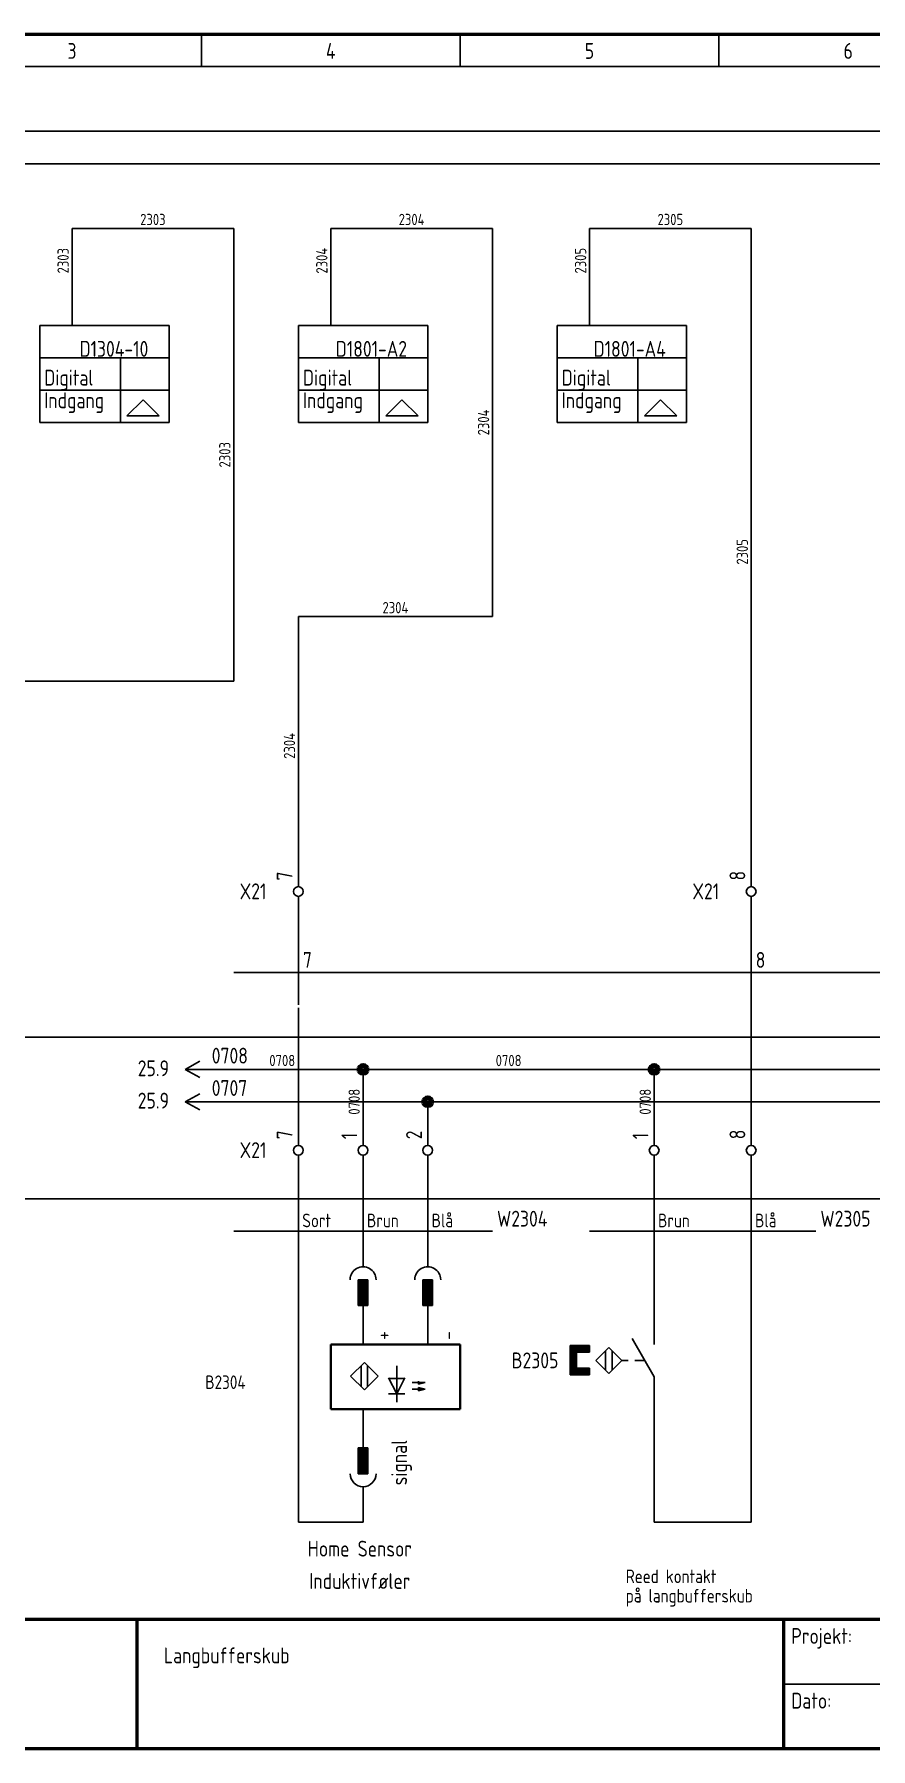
# Model space of a CAD drawing. Header units: millimetres. Extents: x 10 to 410, y 10 to 275.
# Drawn here: x 144.2 to 273.5, y 10 to 275 of the extents above; entities that cross this region are included whole.
import ezdxf
from ezdxf.enums import TextEntityAlignment as Align

# ---------------------------------------------------------------- set-up
doc = ezdxf.new("R2010")
doc.units = ezdxf.units.MM
doc.linetypes.add('Caddy_Solid', pattern=[0])
doc.layers.add('2', color=7, linetype='Continuous')
doc.styles.add('Caddy_Vectorfont1p', font='isocp___.ttf', dxfattribs={"width": 0.9})

# ---------------------------------------------------------------- blocks, each defined once
blk = doc.blocks.new('Blk1')
at = {"linetype": 'Caddy_Solid', "lineweight": 50}
for p, q in [((10, 275), (410, 275)), ((10, 30), (410, 30)), ((160, 30), (160, 10)), ((260, 30), (260, 10)), ((410, 10), (10, 10))]:
    blk.add_line(p, q, dxfattribs=at)
at = {"linetype": 'Caddy_Solid', "lineweight": 25}
for p, q in [((170, 270), (170, 275)), ((210, 270), (210, 275)), ((250, 270), (250, 275)), ((15, 270), (405, 270)), ((260, 20), (410, 20))]:
    blk.add_line(p, q, dxfattribs=at)
at = {"lineweight": 25, "style": 'Caddy_Vectorfont1p', "width": 0.9}
for s, p in [('3', (150, 271.2)), ('4', (190, 271.2)), ('5', (230, 271.2)), ('6', (270, 271.2))]:
    blk.add_text(s, height=2.45, dxfattribs=at).set_placement(p, align=Align.CENTER)
for s, p in [('Projekt:', (261.2, 26.2)), ('Langbufferskub', (164.2, 23.2)), ('Dato:', (261.2, 16.2))]:
    blk.add_text(s, height=2.45, dxfattribs=at).set_placement(p)
blk = doc.blocks.new('Blk37')
at = {"linetype": 'Caddy_Solid', "lineweight": 25}
for p, q in [((165, 230), (145, 230)), ((145, 230), (145, 215)), ((165, 215), (165, 230)), ((145, 215), (165, 215))]:
    blk.add_line(p, q, dxfattribs=at)
blk = doc.blocks.new('Blk38')
at = {"linetype": 'Caddy_Solid', "lineweight": 25}
blk.add_line((150, 235), (150, 230), dxfattribs=at)
blk = doc.blocks.new('Blk36')
at = {"linetype": 'Caddy_Solid', "lineweight": 25}
for p, q in [((145, 225), (165, 225)), ((157.5, 225), (157.5, 215)), ((145, 220), (165, 220)), ((161, 218.5), (158.5, 216)), ((163.5, 216), (161, 218.5)), ((158.5, 216), (163.5, 216))]:
    blk.add_line(p, q, dxfattribs=at)
for name in ['Blk38', 'Blk37']:
    blk.add_blockref(name, (0, 0, 1))
at = {"lineweight": 25, "style": 'Caddy_Vectorfont1p', "width": 0.9}
for s, p in [('Digital', (145.7, 220.7)), ('Indgang', (145.7, 217.2))]:
    blk.add_text(s, height=2.45, dxfattribs=at).set_placement(p)
blk.add_attdef('$TAG175000_00', (149.05, 233.4), '', height=2.45, rotation=90, dxfattribs=at)
for tag, p in [('$TAG160030', (146.8, 229.7)), ('$TAG160040', (146.8, 226.2)), ('$TAG175100', (161.8, 225.15)), ('$TAG175110', (144.3, 219.15)), ('$TAG175120', (144.3, 216.15)), ('$TAG160500', (144.3, 212.65))]:
    blk.add_attdef(tag, text='', height=2.45, dxfattribs=at).set_placement(p, align=Align.RIGHT)
at = {"lineweight": 25, "style": 'Caddy_Vectorfont1p', "width": 0.9, "flags": 1}
blk.add_attdef('$TAG160010', text='', height=2.45, dxfattribs=at).set_placement((140.96, 224.52), align=Align.RIGHT)
blk = doc.blocks.new('Blk40')
at = {"linetype": 'Caddy_Solid', "lineweight": 25}
for p, q in [((245, 230), (225, 230)), ((225, 230), (225, 215)), ((245, 215), (245, 230)), ((225, 215), (245, 215))]:
    blk.add_line(p, q, dxfattribs=at)
blk = doc.blocks.new('Blk41')
at = {"linetype": 'Caddy_Solid', "lineweight": 25}
blk.add_line((230, 235), (230, 230), dxfattribs=at)
blk = doc.blocks.new('Blk39')
at = {"linetype": 'Caddy_Solid', "lineweight": 25}
for p, q in [((225, 225), (245, 225)), ((237.5, 225), (237.5, 215)), ((225, 220), (245, 220)), ((241, 218.5), (238.5, 216)), ((243.5, 216), (241, 218.5)), ((238.5, 216), (243.5, 216))]:
    blk.add_line(p, q, dxfattribs=at)
for name in ['Blk41', 'Blk40']:
    blk.add_blockref(name, (0, 0, 1))
at = {"lineweight": 25, "style": 'Caddy_Vectorfont1p', "width": 0.9}
for s, p in [('Digital', (225.7, 220.7)), ('Indgang', (225.7, 217.2))]:
    blk.add_text(s, height=2.45, dxfattribs=at).set_placement(p)
blk.add_attdef('$TAG175000_00', (229.05, 233.4), '', height=2.45, rotation=90, dxfattribs=at)
for tag, p in [('$TAG160030', (226.8, 229.7)), ('$TAG160040', (226.8, 226.2)), ('$TAG175100', (241.8, 225.15)), ('$TAG175110', (224.3, 219.15)), ('$TAG175120', (224.3, 216.15)), ('$TAG160500', (224.3, 212.65))]:
    blk.add_attdef(tag, text='', height=2.45, dxfattribs=at).set_placement(p, align=Align.RIGHT)
at = {"lineweight": 25, "style": 'Caddy_Vectorfont1p', "width": 0.9, "flags": 1}
blk.add_attdef('$TAG160010', text='', height=2.45, dxfattribs=at).set_placement((220.96, 224.52), align=Align.RIGHT)
blk = doc.blocks.new('Blk42')
at = {"linetype": 'Caddy_Solid', "lineweight": 25}
for p, q in [((240, 103.25), (240, 105)), ((240, 100), (240, 101.75))]:
    blk.add_line(p, q, dxfattribs=at)
blk.add_circle((240, 102.5), 0.75, dxfattribs=at)
at = {"lineweight": 25, "style": 'Caddy_Vectorfont1p', "width": 0.9, "flags": 1}
blk.add_attdef('$TAG160410', (242.6, 104.2), '', height=2.45, rotation=90, dxfattribs=at)
at = {"layer": '2', "lineweight": 25, "style": 'Caddy_Vectorfont1p', "width": 0.9}
blk.add_attdef('$TAG160400', (239.1, 104.2), '', height=2.45, rotation=90, dxfattribs=at)
at = {"layer": '2', "lineweight": 25, "style": 'Caddy_Vectorfont1p', "width": 0.9, "flags": 1}
for tag, p in [('$TAG140020', (235.05, 108.3)), ('$TAG140050', (235.05, 104.8)), ('$TAG160010', (235.05, 101.3)), ('$TAG160030', (235.05, 97.8)), ('$TAG160040', (235.05, 92.8))]:
    blk.add_attdef(tag, text='', height=2.45, dxfattribs=at).set_placement(p, align=Align.RIGHT)
blk = doc.blocks.new('Blk43')
at = {"linetype": 'Caddy_Solid', "lineweight": 25}
for p, q in [((255, 103.25), (255, 105)), ((255, 100), (255, 101.75))]:
    blk.add_line(p, q, dxfattribs=at)
blk.add_circle((255, 102.5), 0.75, dxfattribs=at)
at = {"lineweight": 25, "style": 'Caddy_Vectorfont1p', "width": 0.9, "flags": 1}
blk.add_attdef('$TAG160410', (257.6, 104.2), '', height=2.45, rotation=90, dxfattribs=at)
at = {"layer": '2', "lineweight": 25, "style": 'Caddy_Vectorfont1p', "width": 0.9}
blk.add_attdef('$TAG160400', (254.1, 104.2), '', height=2.45, rotation=90, dxfattribs=at)
at = {"layer": '2', "lineweight": 25, "style": 'Caddy_Vectorfont1p', "width": 0.9, "flags": 1}
for tag, p in [('$TAG140020', (250.05, 108.3)), ('$TAG140050', (250.05, 104.8)), ('$TAG160010', (250.05, 101.3)), ('$TAG160030', (250.05, 97.8)), ('$TAG160040', (250.05, 92.8))]:
    blk.add_attdef(tag, text='', height=2.45, dxfattribs=at).set_placement(p, align=Align.RIGHT)
blk = doc.blocks.new('Blk44')
at = {"linetype": 'Caddy_Solid', "lineweight": 25}
for p, q in [((240, 72.5), (240, 75)), ((227, 72.3), (230, 72.3)), ((227, 67.8), (227, 72.3)), ((230, 72.25), (227, 72.25)), ((227, 72.1), (230, 72.1)), ((230, 71.95), (227, 71.95)), ((227, 71.8), (230, 71.8)), ((230, 71.65), (227, 71.65)), ((230, 72.3), (230, 71.3)), ((231, 70), (233, 72)), ((233, 72), (235, 70)), ((240, 67.5), (236.58, 73.42)), ((227, 71.5), (230, 71.5)), ((230, 71.35), (227, 71.35)), ((227, 71.2), (228, 71.2)), ((228, 71.05), (227, 71.05)), ((227, 70.9), (228, 70.9)), ((228, 70.75), (227, 70.75)), ((227, 70.6), (228, 70.6)), ((228, 70.45), (227, 70.45)), ((227, 70.3), (228, 70.3)), ((228, 70.15), (227, 70.15)), ((227, 70), (228, 70)), ((228, 69.85), (227, 69.85)), ((227, 69.7), (228, 69.7)), ((228, 69.55), (227, 69.55)), ((227, 69.4), (228, 69.4)), ((228, 69.25), (227, 69.25)), ((227, 69.1), (228, 69.1)), ((228, 68.95), (227, 68.95)), ((230, 71.3), (228, 71.3)), ((228, 71.3), (228, 68.8)), ((233, 68), (231, 70)), ((232.5, 68.5), (232.5, 71.5)), ((235, 70), (233, 68)), ((233.5, 68.5), (233.5, 71.5)), ((235, 70), (236, 70)), ((237, 70), (238.56, 70)), ((227, 68.8), (228, 68.8)), ((230, 68.65), (227, 68.65)), ((227, 68.5), (230, 68.5)), ((230, 68.35), (227, 68.35)), ((227, 68.2), (230, 68.2)), ((230, 68.05), (227, 68.05)), ((227, 67.9), (230, 67.9)), ((230, 67.8), (227, 67.8)), ((228, 68.8), (230, 68.8)), ((230, 68.8), (230, 67.8)), ((240, 67.5), (240, 65))]:
    blk.add_line(p, q, dxfattribs=at)
at = {"lineweight": 25, "style": 'Caddy_Vectorfont1p', "width": 0.9, "flags": 1}
blk.add_attdef('$TAG175000_00', (239.05, 74.3), '', height=2.45, rotation=90, dxfattribs=at)
at = {"lineweight": 25, "style": 'Caddy_Vectorfont1p', "width": 0.9}
blk.add_attdef('$TAG160010', text='', height=2.45, dxfattribs=at).set_placement((225.2, 68.8), align=Align.RIGHT)
at = {"lineweight": 25, "style": 'Caddy_Vectorfont1p', "width": 0.9, "flags": 1}
for tag, p in [('$TAG160030', (225.2, 65.3)), ('$TAG160040', (225.2, 61.8))]:
    blk.add_attdef(tag, text='', height=2.45, dxfattribs=at).set_placement(p, align=Align.RIGHT)
blk.add_attdef('$TAG175000_01', text='', height=2.45, rotation=90, dxfattribs=at).set_placement((239.05, 65.9), align=Align.RIGHT)
blk = doc.blocks.new('Blk45')
at = {"linetype": 'Caddy_Solid', "lineweight": 25}
for p, q in [((255, 143.25), (255, 145)), ((255, 140), (255, 141.75))]:
    blk.add_line(p, q, dxfattribs=at)
blk.add_circle((255, 142.5), 0.75, dxfattribs=at)
at = {"lineweight": 25, "style": 'Caddy_Vectorfont1p', "width": 0.9, "flags": 1}
blk.add_attdef('$TAG160410', (257.6, 144.2), '', height=2.45, rotation=90, dxfattribs=at)
at = {"layer": '2', "lineweight": 25, "style": 'Caddy_Vectorfont1p', "width": 0.9}
blk.add_attdef('$TAG160400', (254.1, 144.2), '', height=2.45, rotation=90, dxfattribs=at)
at = {"layer": '2', "lineweight": 25, "style": 'Caddy_Vectorfont1p', "width": 0.9, "flags": 1}
for tag, p in [('$TAG140020', (250.05, 148.3)), ('$TAG140050', (250.05, 144.8)), ('$TAG160030', (250.05, 137.8)), ('$TAG160040', (250.05, 132.8))]:
    blk.add_attdef(tag, text='', height=2.45, dxfattribs=at).set_placement(p, align=Align.RIGHT)
at = {"layer": '2', "lineweight": 25, "style": 'Caddy_Vectorfont1p', "width": 0.9}
blk.add_attdef('$TAG160010', text='', height=2.45, dxfattribs=at).set_placement((250.05, 141.3), align=Align.RIGHT)
blk = doc.blocks.new('Blk49')
at = {"linetype": 'Caddy_Solid', "lineweight": 25}
for p, q in [((195, 84.5), (195, 90)), ((194.25, 82.5), (195.75, 82.5)), ((194.25, 78.5), (194.25, 82.5)), ((194.5, 78.5), (194.5, 82.5)), ((194.75, 78.5), (194.75, 82.5)), ((195, 72.5), (195, 82.5)), ((195.25, 78.5), (195.25, 82.5)), ((195.5, 78.5), (195.5, 82.5)), ((195.75, 78.5), (195.75, 82.5)), ((194.25, 78.5), (195.75, 78.5))]:
    blk.add_line(p, q, dxfattribs=at)
blk.add_ellipse((195, 82.5), major_axis=(2, 0), ratio=1, start_param=0, end_param=3.141593, dxfattribs=at)
at = {"lineweight": 25, "style": 'Caddy_Vectorfont1p', "width": 0.9}
blk.add_attdef('$TAG175000_00', (194.05, 85.4), '', height=2.45, rotation=90, dxfattribs=at)
at = {"lineweight": 25, "style": 'Caddy_Vectorfont1p', "width": 0.9, "flags": 1}
for tag, p in [('$TAG160010', (190.5, 81.3)), ('$TAG160040', (190.1, 74.3))]:
    blk.add_attdef(tag, text='', height=2.45, dxfattribs=at).set_placement(p, align=Align.RIGHT)
at = {"lineweight": 25, "style": 'Caddy_Vectorfont1p', "width": 0.9}
blk.add_attdef('$TAG160030', text='', height=2.45, dxfattribs=at).set_placement((190.1, 77.8), align=Align.RIGHT)
blk.add_attdef('$TAG175000_01', text='', height=2.45, rotation=90, dxfattribs=at).set_placement((194.05, 76.9), align=Align.RIGHT)
blk = doc.blocks.new('Blk50')
at = {"linetype": 'Caddy_Solid', "lineweight": 25}
for p, q in [((205, 84.5), (205, 90)), ((204.25, 82.5), (205.75, 82.5)), ((204.25, 78.5), (204.25, 82.5)), ((204.5, 78.5), (204.5, 82.5)), ((204.75, 78.5), (204.75, 82.5)), ((205, 72.5), (205, 82.5)), ((205.25, 78.5), (205.25, 82.5)), ((205.5, 78.5), (205.5, 82.5)), ((205.75, 78.5), (205.75, 82.5)), ((204.25, 78.5), (205.75, 78.5))]:
    blk.add_line(p, q, dxfattribs=at)
blk.add_ellipse((205, 82.5), major_axis=(2, 0), ratio=1, start_param=0, end_param=3.141593, dxfattribs=at)
at = {"lineweight": 25, "style": 'Caddy_Vectorfont1p', "width": 0.9}
blk.add_attdef('$TAG175000_00', (204.05, 85.4), '', height=2.45, rotation=90, dxfattribs=at)
at = {"lineweight": 25, "style": 'Caddy_Vectorfont1p', "width": 0.9, "flags": 1}
for tag, p in [('$TAG160010', (200.5, 81.3)), ('$TAG160040', (200.1, 74.3))]:
    blk.add_attdef(tag, text='', height=2.45, dxfattribs=at).set_placement(p, align=Align.RIGHT)
at = {"lineweight": 25, "style": 'Caddy_Vectorfont1p', "width": 0.9}
blk.add_attdef('$TAG160030', text='', height=2.45, dxfattribs=at).set_placement((200.1, 77.8), align=Align.RIGHT)
blk.add_attdef('$TAG175000_01', text='', height=2.45, rotation=90, dxfattribs=at).set_placement((204.05, 76.9), align=Align.RIGHT)
blk = doc.blocks.new('Blk51')
at = {"linetype": 'Caddy_Solid', "lineweight": 25}
for p, q in [((195, 62.5), (195, 52.5)), ((194.25, 56.5), (194.25, 52.5)), ((195.75, 56.5), (194.25, 56.5)), ((194.5, 56.5), (194.5, 52.5)), ((194.75, 56.5), (194.75, 52.5)), ((195.25, 56.5), (195.25, 52.5)), ((195.5, 56.5), (195.5, 52.5)), ((195.75, 56.5), (195.75, 52.5)), ((195.75, 52.5), (194.25, 52.5)), ((195, 50.5), (195, 45))]:
    blk.add_line(p, q, dxfattribs=at)
blk.add_ellipse((195, 52.5), major_axis=(2, 0), ratio=1, start_param=3.141593, end_param=6.283185, dxfattribs=at)
at = {"lineweight": 25, "style": 'Caddy_Vectorfont1p', "width": 0.9}
blk.add_attdef('$TAG175000_00', (194.05, 57.4), '', height=2.45, rotation=90, dxfattribs=at)
at = {"lineweight": 25, "style": 'Caddy_Vectorfont1p', "width": 0.9, "flags": 1}
for tag, p in [('$TAG160010', (190.5, 51.3)), ('$TAG160040', (190.1, 44.3))]:
    blk.add_attdef(tag, text='', height=2.45, dxfattribs=at).set_placement(p, align=Align.RIGHT)
at = {"lineweight": 25, "style": 'Caddy_Vectorfont1p', "width": 0.9}
blk.add_attdef('$TAG160030', text='', height=2.45, dxfattribs=at).set_placement((190.1, 47.8), align=Align.RIGHT)
blk.add_attdef('$TAG175000_01', text='', height=2.45, rotation=90, dxfattribs=at).set_placement((194.05, 48.9), align=Align.RIGHT)
blk = doc.blocks.new('Blk48')
at = {"linetype": 'Caddy_Solid', "lineweight": 35}
for p, q in [((190, 72.5), (190, 62.5)), ((210, 72.5), (190, 72.5)), ((210, 62.5), (210, 72.5)), ((190, 62.5), (210, 62.5))]:
    blk.add_line(p, q, dxfattribs=at)
at = {"linetype": 'Caddy_Solid', "lineweight": 25}
for p, q in [((195.2, 69.7), (193.08, 67.58)), ((194.7, 65.96), (194.7, 69.2)), ((195.2, 69.7), (197.32, 67.58)), ((195.7, 65.96), (195.7, 69.2)), ((200.2, 67.33), (200.2, 69.2)), ((193.08, 67.58), (195.2, 65.46)), ((195.2, 65.46), (197.32, 67.58)), ((198.95, 67.33), (200.2, 64.83)), ((199, 67.2), (201.4, 67.2)), ((201.45, 67.33), (200.2, 64.83)), ((200.2, 67.33), (200.2, 64.83)), ((202.58, 66.58), (204.58, 66.58)), ((203.58, 66.83), (203.58, 66.33)), ((203.58, 66.33), (204.58, 66.58)), ((198.95, 64.83), (201.45, 64.83)), ((200.2, 64.83), (200.2, 63.58)), ((202.58, 65.58), (204.58, 65.58)), ((204.58, 65.58), (203.58, 65.83)), ((203.58, 65.33), (203.58, 65.83)), ((203.58, 65.33), (204.58, 65.58))]:
    blk.add_line(p, q, dxfattribs=at)
for name in ['Blk49', 'Blk50', 'Blk51']:
    blk.add_blockref(name, (0, 0, 1))
at = {"lineweight": 35, "style": 'Caddy_Vectorfont1p', "width": 0.9}
for s, p in [('+', (199.3, 73.2)), ('-', (209.3, 73.2)), ('signal', (201.8, 50.7))]:
    blk.add_text(s, height=2.45, rotation=90, dxfattribs=at).set_placement(p)
blk = doc.blocks.new('Blk52')
at = {"linetype": 'Caddy_Solid', "lineweight": 25}
for p, q in [((195, 103.25), (195, 105)), ((195, 100), (195, 101.75))]:
    blk.add_line(p, q, dxfattribs=at)
blk.add_circle((195, 102.5), 0.75, dxfattribs=at)
at = {"lineweight": 25, "style": 'Caddy_Vectorfont1p', "width": 0.9, "flags": 1}
blk.add_attdef('$TAG160410', (197.6, 104.2), '', height=2.45, rotation=90, dxfattribs=at)
at = {"layer": '2', "lineweight": 25, "style": 'Caddy_Vectorfont1p', "width": 0.9}
blk.add_attdef('$TAG160400', (194.1, 104.2), '', height=2.45, rotation=90, dxfattribs=at)
at = {"layer": '2', "lineweight": 25, "style": 'Caddy_Vectorfont1p', "width": 0.9, "flags": 1}
for tag, p in [('$TAG140020', (190.05, 108.3)), ('$TAG140050', (190.05, 104.8)), ('$TAG160010', (190.05, 101.3)), ('$TAG160030', (190.05, 97.8)), ('$TAG160040', (190.05, 92.8))]:
    blk.add_attdef(tag, text='', height=2.45, dxfattribs=at).set_placement(p, align=Align.RIGHT)
blk = doc.blocks.new('Blk53')
at = {"linetype": 'Caddy_Solid', "lineweight": 25}
for p, q in [((205, 103.25), (205, 105)), ((205, 100), (205, 101.75))]:
    blk.add_line(p, q, dxfattribs=at)
blk.add_circle((205, 102.5), 0.75, dxfattribs=at)
at = {"lineweight": 25, "style": 'Caddy_Vectorfont1p', "width": 0.9, "flags": 1}
blk.add_attdef('$TAG160410', (207.6, 104.2), '', height=2.45, rotation=90, dxfattribs=at)
at = {"layer": '2', "lineweight": 25, "style": 'Caddy_Vectorfont1p', "width": 0.9}
blk.add_attdef('$TAG160400', (204.1, 104.2), '', height=2.45, rotation=90, dxfattribs=at)
at = {"layer": '2', "lineweight": 25, "style": 'Caddy_Vectorfont1p', "width": 0.9, "flags": 1}
for tag, p in [('$TAG140020', (200.05, 108.3)), ('$TAG140050', (200.05, 104.8)), ('$TAG160010', (200.05, 101.3)), ('$TAG160030', (200.05, 97.8)), ('$TAG160040', (200.05, 92.8))]:
    blk.add_attdef(tag, text='', height=2.45, dxfattribs=at).set_placement(p, align=Align.RIGHT)
blk = doc.blocks.new('Blk55')
at = {"linetype": 'Caddy_Solid', "lineweight": 25}
for p, q in [((205, 230), (185, 230)), ((185, 230), (185, 215)), ((205, 215), (205, 230)), ((185, 215), (205, 215))]:
    blk.add_line(p, q, dxfattribs=at)
blk = doc.blocks.new('Blk56')
at = {"linetype": 'Caddy_Solid', "lineweight": 25}
blk.add_line((190, 235), (190, 230), dxfattribs=at)
blk = doc.blocks.new('Blk54')
at = {"linetype": 'Caddy_Solid', "lineweight": 25}
for p, q in [((185, 225), (205, 225)), ((197.5, 225), (197.5, 215)), ((185, 220), (205, 220)), ((201, 218.5), (198.5, 216)), ((203.5, 216), (201, 218.5)), ((198.5, 216), (203.5, 216))]:
    blk.add_line(p, q, dxfattribs=at)
for name in ['Blk56', 'Blk55']:
    blk.add_blockref(name, (0, 0, 1))
at = {"lineweight": 25, "style": 'Caddy_Vectorfont1p', "width": 0.9}
for s, p in [('Digital', (185.7, 220.7)), ('Indgang', (185.7, 217.2))]:
    blk.add_text(s, height=2.45, dxfattribs=at).set_placement(p)
blk.add_attdef('$TAG175000_00', (189.05, 233.4), '', height=2.45, rotation=90, dxfattribs=at)
for tag, p in [('$TAG160030', (186.8, 229.7)), ('$TAG160040', (186.8, 226.2)), ('$TAG175100', (201.8, 225.15)), ('$TAG175110', (184.3, 219.15)), ('$TAG175120', (184.3, 216.15)), ('$TAG160500', (184.3, 212.65))]:
    blk.add_attdef(tag, text='', height=2.45, dxfattribs=at).set_placement(p, align=Align.RIGHT)
at = {"lineweight": 25, "style": 'Caddy_Vectorfont1p', "width": 0.9, "flags": 1}
blk.add_attdef('$TAG160010', text='', height=2.45, dxfattribs=at).set_placement((180.96, 224.53), align=Align.RIGHT)
blk = doc.blocks.new('Blk57')
at = {"linetype": 'Caddy_Solid', "lineweight": 25}
for p, q in [((185, 103.25), (185, 105)), ((185, 100), (185, 101.75))]:
    blk.add_line(p, q, dxfattribs=at)
blk.add_circle((185, 102.5), 0.75, dxfattribs=at)
at = {"lineweight": 25, "style": 'Caddy_Vectorfont1p', "width": 0.9, "flags": 1}
blk.add_attdef('$TAG160410', (187.6, 104.2), '', height=2.45, rotation=90, dxfattribs=at)
at = {"layer": '2', "lineweight": 25, "style": 'Caddy_Vectorfont1p', "width": 0.9}
blk.add_attdef('$TAG160400', (184.1, 104.2), '', height=2.45, rotation=90, dxfattribs=at)
at = {"layer": '2', "lineweight": 25, "style": 'Caddy_Vectorfont1p', "width": 0.9, "flags": 1}
for tag, p in [('$TAG140020', (180.05, 108.3)), ('$TAG140050', (180.05, 104.8)), ('$TAG160030', (180.05, 97.8)), ('$TAG160040', (180.05, 92.8))]:
    blk.add_attdef(tag, text='', height=2.45, dxfattribs=at).set_placement(p, align=Align.RIGHT)
at = {"layer": '2', "lineweight": 25, "style": 'Caddy_Vectorfont1p', "width": 0.9}
blk.add_attdef('$TAG160010', text='', height=2.45, dxfattribs=at).set_placement((180.05, 101.3), align=Align.RIGHT)
blk = doc.blocks.new('Blk58')
at = {"linetype": 'Caddy_Solid', "lineweight": 25}
for p, q in [((185, 143.25), (185, 145)), ((185, 140), (185, 141.75))]:
    blk.add_line(p, q, dxfattribs=at)
blk.add_circle((185, 142.5), 0.75, dxfattribs=at)
at = {"lineweight": 25, "style": 'Caddy_Vectorfont1p', "width": 0.9, "flags": 1}
blk.add_attdef('$TAG160410', (187.6, 144.2), '', height=2.45, rotation=90, dxfattribs=at)
at = {"layer": '2', "lineweight": 25, "style": 'Caddy_Vectorfont1p', "width": 0.9}
blk.add_attdef('$TAG160400', (184.1, 144.2), '', height=2.45, rotation=90, dxfattribs=at)
at = {"layer": '2', "lineweight": 25, "style": 'Caddy_Vectorfont1p', "width": 0.9, "flags": 1}
for tag, p in [('$TAG140020', (180.05, 148.3)), ('$TAG140050', (180.05, 144.8)), ('$TAG160030', (180.05, 137.8)), ('$TAG160040', (180.05, 132.8))]:
    blk.add_attdef(tag, text='', height=2.45, dxfattribs=at).set_placement(p, align=Align.RIGHT)
at = {"layer": '2', "lineweight": 25, "style": 'Caddy_Vectorfont1p', "width": 0.9}
blk.add_attdef('$TAG160010', text='', height=2.45, dxfattribs=at).set_placement((180.05, 141.3), align=Align.RIGHT)
blk = doc.blocks.new('Blk59')
at = {"linetype": 'Caddy_Solid', "lineweight": 25}
for p, q in [((167.5, 115), (169.75, 116.25)), ((167.5, 115), (169.75, 113.75)), ((170, 115), (167.5, 115))]:
    blk.add_line(p, q, dxfattribs=at)
at = {"lineweight": 25, "style": 'Caddy_Vectorfont1p', "width": 0.9}
blk.add_attdef('$TAG160010', (171.6, 115.9), '', height=2.45, dxfattribs=at)
blk.add_attdef('$TAG160500', text='', height=2.45, dxfattribs=at).set_placement((165, 113.95), align=Align.RIGHT)
blk = doc.blocks.new('Blk60')
at = {"linetype": 'Caddy_Solid', "lineweight": 25}
for p, q in [((167.5, 110), (169.75, 111.25)), ((167.5, 110), (169.75, 108.75)), ((170, 110), (167.5, 110))]:
    blk.add_line(p, q, dxfattribs=at)
at = {"lineweight": 25, "style": 'Caddy_Vectorfont1p', "width": 0.9}
blk.add_attdef('$TAG160500', text='', height=2.45, dxfattribs=at).set_placement((165, 108.95), align=Align.RIGHT)
blk.add_attdef('$TAG160010', (171.6, 110.9), '', height=2.45, dxfattribs=at)
blk = doc.blocks.new('Blk63')
at = {"linetype": 'Caddy_Solid', "lineweight": 25}
blk.add_line((185, 90.5), (185, 89.5), dxfattribs=at)
at = {"lineweight": 25, "style": 'Caddy_Vectorfont1p', "width": 0.9, "flags": 1}
for tag, p in [('$TAG160210', (185.7, 90.7)), ('$TAG160220', (185.7, 85.7)), ('$TAG160230', (185.7, 80.7)), ('$TAG160040', (215.7, 75.7)), ('$TAG160101', (215.7, 70.7))]:
    blk.add_attdef(tag, p, '', height=2.45, dxfattribs=at)
at = {"lineweight": 25, "style": 'Caddy_Vectorfont1p', "width": 0.9}
for tag, p in [('$TAG160010', (215.7, 90.7)), ('$TAG160030', (215.7, 85.7)), ('$TAG160200', (215.7, 80.7))]:
    blk.add_attdef(tag, p, '', height=2.45, dxfattribs=at)
blk = doc.blocks.new('Blk64')
at = {"linetype": 'Caddy_Solid', "lineweight": 25}
blk.add_line((185, 130.5), (185, 129.5), dxfattribs=at)
at = {"lineweight": 25, "style": 'Caddy_Vectorfont1p', "width": 0.9}
blk.add_attdef('$TAG160210', (185.7, 130.7), '', height=2.45, dxfattribs=at)
at = {"lineweight": 25, "style": 'Caddy_Vectorfont1p', "width": 0.9, "flags": 1}
for tag, p in [('$TAG160010', (320.7, 130.7)), ('$TAG160220', (185.7, 125.7)), ('$TAG160030', (320.7, 125.7)), ('$TAG160230', (185.7, 120.7)), ('$TAG160200', (320.7, 120.7)), ('$TAG160040', (320.7, 115.7)), ('$TAG160101', (320.7, 110.7))]:
    blk.add_attdef(tag, p, '', height=2.45, dxfattribs=at)
blk = doc.blocks.new('Blk65')
at = {"linetype": 'Caddy_Solid', "lineweight": 25}
blk.add_line((255, 130.5), (255, 129.5), dxfattribs=at)
at = {"lineweight": 25, "style": 'Caddy_Vectorfont1p', "width": 0.9}
blk.add_attdef('$TAG160210', (255.7, 130.7), '', height=2.45, dxfattribs=at)
at = {"lineweight": 25, "style": 'Caddy_Vectorfont1p', "width": 0.9, "flags": 1}
for tag, p in [('$TAG160010', (320.7, 130.7)), ('$TAG160220', (255.7, 125.7)), ('$TAG160030', (320.7, 125.7)), ('$TAG160230', (255.7, 120.7)), ('$TAG160200', (320.7, 120.7)), ('$TAG160040', (320.7, 115.7)), ('$TAG160101', (320.7, 110.7))]:
    blk.add_attdef(tag, p, '', height=2.45, dxfattribs=at)
blk = doc.blocks.new('Blk69')
at = {"linetype": 'Caddy_Solid', "lineweight": 25}
blk.add_line((240, 90.5), (240, 89.5), dxfattribs=at)
at = {"lineweight": 25, "style": 'Caddy_Vectorfont1p', "width": 0.9, "flags": 1}
for tag, p in [('$TAG160210', (240.7, 90.7)), ('$TAG160220', (240.7, 85.7)), ('$TAG160030', (265.7, 85.7)), ('$TAG160230', (240.7, 80.7)), ('$TAG160200', (265.7, 80.7)), ('$TAG160040', (265.7, 75.7)), ('$TAG160101', (265.7, 70.7))]:
    blk.add_attdef(tag, p, '', height=2.45, dxfattribs=at)
at = {"lineweight": 25, "style": 'Caddy_Vectorfont1p', "width": 0.9}
blk.add_attdef('$TAG160010', (265.7, 90.7), '', height=2.45, dxfattribs=at)
blk = doc.blocks.new('Blk70')
at = {"linetype": 'Caddy_Solid', "lineweight": 25}
blk.add_line((255, 90.5), (255, 89.5), dxfattribs=at)
at = {"lineweight": 25, "style": 'Caddy_Vectorfont1p', "width": 0.9}
for tag, p in [('$TAG160210', (255.7, 90.7)), ('$TAG160010', (265.7, 90.7)), ('$TAG160030', (265.7, 85.7)), ('$TAG160200', (265.7, 80.7))]:
    blk.add_attdef(tag, p, '', height=2.45, dxfattribs=at)
at = {"lineweight": 25, "style": 'Caddy_Vectorfont1p', "width": 0.9, "flags": 1}
for tag, p in [('$TAG160220', (255.7, 85.7)), ('$TAG160230', (255.7, 80.7)), ('$TAG160040', (265.7, 75.7)), ('$TAG160101', (265.7, 70.7))]:
    blk.add_attdef(tag, p, '', height=2.45, dxfattribs=at)

msp = doc.modelspace()

# ---------------------------------------------------------------- linework, layer by layer
at = {"linetype": 'Caddy_Solid', "lineweight": 25}
for p, q in [((50, 260), (392.5, 260)), ((45, 255), (392.5, 255)), ((175, 245), (150, 245)), ((150, 245), (150, 235)), ((175, 175), (175, 245)), ((190, 235), (190, 245)), ((190, 245), (215, 245)), ((215, 245), (215, 185)), ((230, 245), (230, 235)), ((230, 245), (255, 245)), ((255, 145), (255, 245)), ((185, 185), (215, 185)), ((185, 145), (185, 185)), ((65, 175), (175, 175)), ((185, 130.5), (185, 140)), ((255, 130.5), (255, 140)), ((175, 130), (320, 130)), ((185, 125), (185, 129.5)), ((255, 105), (255, 129.5)), ((185, 105), (185, 124.5)), ((50, 120), (350, 120)), ((170, 115), (195, 115)), ((195, 115), (195, 105)), ((195, 115), (240, 115)), ((240, 115), (240, 105)), ((240, 115), (385, 115)), ((170, 110), (205, 110)), ((205, 110), (205, 105)), ((205, 110), (330, 110)), ((185, 94.5), (185, 100)), ((195, 90), (195, 100)), ((205, 90), (205, 100)), ((240, 90.5), (240, 100)), ((255, 90.5), (255, 100)), ((50, 95), (350, 95)), ((185, 94.5), (185, 94.5)), ((185, 90.5), (185, 94.5)), ((175, 90), (215, 90)), ((185, 45), (185, 89.5)), ((230, 90), (265, 90)), ((240, 75), (240, 89.5)), ((255, 45), (255, 89.5)), ((240, 45), (240, 65)), ((195, 45), (185, 45)), ((240, 45), (255, 45))]:
    msp.add_line(p, q, dxfattribs=at)
at = {"lineweight": 40}
for centre, radius in [((195, 115), 0.8), ((195, 115), 0.6), ((195, 115), 0.4), ((240, 115), 0.8), ((240, 115), 0.6), ((240, 115), 0.4), ((205, 110), 0.8), ((205, 110), 0.6), ((205, 110), 0.4)]:
    msp.add_circle(centre, radius, dxfattribs=at)

# ---------------------------------------------------------------- block references
for name in ['Blk1', 'Blk48']:
    msp.add_blockref(name, (0, 0, 1))
ref = msp.add_blockref('Blk36', (0, 0, 1))
ref.add_attrib('$TAG175100', 'D1304-10', dxfattribs={"lineweight": 25, "height": 2.45, "style": 'Caddy_Vectorfont1p', "width": 0.9}).set_placement((161.8, 225.15), align=Align.RIGHT)
ref = msp.add_blockref('Blk54', (0, 0, 1))
ref.add_attrib('$TAG175100', 'D1801-A2', dxfattribs={"lineweight": 25, "height": 2.45, "style": 'Caddy_Vectorfont1p', "width": 0.9}).set_placement((201.8, 225.15), align=Align.RIGHT)
ref = msp.add_blockref('Blk39', (0, 0, 1))
ref.add_attrib('$TAG175100', 'D1801-A4', dxfattribs={"lineweight": 25, "height": 2.45, "style": 'Caddy_Vectorfont1p', "width": 0.9}).set_placement((241.8, 225.15), align=Align.RIGHT)
ref = msp.add_blockref('Blk58', (0, 0, 1))
ref.add_attrib('$TAG160010', 'X21', dxfattribs={"layer": '2', "lineweight": 25, "height": 2.45, "style": 'Caddy_Vectorfont1p', "width": 0.9}).set_placement((180.05, 141.3), align=Align.RIGHT)
ref.add_attrib('$TAG160400', '7', (184.1, 144.2), dxfattribs={"layer": '2', "lineweight": 25, "height": 2.45, "rotation": 90, "style": 'Caddy_Vectorfont1p', "width": 0.9})
ref = msp.add_blockref('Blk45', (0, 0, 1))
ref.add_attrib('$TAG160010', 'X21', dxfattribs={"layer": '2', "lineweight": 25, "height": 2.45, "style": 'Caddy_Vectorfont1p', "width": 0.9}).set_placement((250.05, 141.3), align=Align.RIGHT)
ref.add_attrib('$TAG160400', '8', (254.1, 144.2), dxfattribs={"layer": '2', "lineweight": 25, "height": 2.45, "rotation": 90, "style": 'Caddy_Vectorfont1p', "width": 0.9})
ref = msp.add_blockref('Blk64', (0, 0, 1))
ref.add_attrib('$TAG160210', '7', (185.7, 130.7), dxfattribs={"lineweight": 25, "height": 2.45, "style": 'Caddy_Vectorfont1p', "width": 0.9})
ref = msp.add_blockref('Blk65', (0, 0, 1))
ref.add_attrib('$TAG160210', '8', (255.7, 130.7), dxfattribs={"lineweight": 25, "height": 2.45, "style": 'Caddy_Vectorfont1p', "width": 0.9})
ref = msp.add_blockref('Blk59', (0, 0, 1))
ref.add_attrib('$TAG160010', '0708', (171.6, 115.9), dxfattribs={"lineweight": 25, "height": 2.45, "style": 'Caddy_Vectorfont1p', "width": 0.9})
ref.add_attrib('$TAG160500', '25.9', dxfattribs={"lineweight": 25, "height": 2.45, "style": 'Caddy_Vectorfont1p', "width": 0.9}).set_placement((165, 113.95), align=Align.RIGHT)
ref = msp.add_blockref('Blk60', (0, 0, 1))
ref.add_attrib('$TAG160010', '0707', (171.6, 110.9), dxfattribs={"lineweight": 25, "height": 2.45, "style": 'Caddy_Vectorfont1p', "width": 0.9})
ref.add_attrib('$TAG160500', '25.9', dxfattribs={"lineweight": 25, "height": 2.45, "style": 'Caddy_Vectorfont1p', "width": 0.9}).set_placement((165, 108.95), align=Align.RIGHT)
ref = msp.add_blockref('Blk57', (0, 0, 1))
ref.add_attrib('$TAG160010', 'X21', dxfattribs={"layer": '2', "lineweight": 25, "height": 2.45, "style": 'Caddy_Vectorfont1p', "width": 0.9}).set_placement((180.05, 101.3), align=Align.RIGHT)
ref.add_attrib('$TAG160400', '7', (184.1, 104.2), dxfattribs={"layer": '2', "lineweight": 25, "height": 2.45, "rotation": 90, "style": 'Caddy_Vectorfont1p', "width": 0.9})
ref = msp.add_blockref('Blk52', (0, 0, 1))
ref.add_attrib('$TAG160400', '1', (194.1, 104.2), dxfattribs={"layer": '2', "lineweight": 25, "height": 2.45, "rotation": 90, "style": 'Caddy_Vectorfont1p', "width": 0.9})
ref = msp.add_blockref('Blk53', (0, 0, 1))
ref.add_attrib('$TAG160400', '2', (204.1, 104.2), dxfattribs={"layer": '2', "lineweight": 25, "height": 2.45, "rotation": 90, "style": 'Caddy_Vectorfont1p', "width": 0.9})
ref = msp.add_blockref('Blk42', (0, 0, 1))
ref.add_attrib('$TAG160400', '1', (239.1, 104.2), dxfattribs={"layer": '2', "lineweight": 25, "height": 2.45, "rotation": 90, "style": 'Caddy_Vectorfont1p', "width": 0.9})
ref = msp.add_blockref('Blk43', (0, 0, 1))
ref.add_attrib('$TAG160400', '8', (254.1, 104.2), dxfattribs={"layer": '2', "lineweight": 25, "height": 2.45, "rotation": 90, "style": 'Caddy_Vectorfont1p', "width": 0.9})
ref = msp.add_blockref('Blk63', (0, 0, 1))
ref.add_attrib('$TAG160010', 'W2304', (215.7, 90.7), dxfattribs={"lineweight": 25, "height": 2.45, "style": 'Caddy_Vectorfont1p', "width": 0.9})
ref = msp.add_blockref('Blk69', (0, 0, 1))
ref.add_attrib('$TAG160010', 'W2305', (265.7, 90.7), dxfattribs={"lineweight": 25, "height": 2.45, "style": 'Caddy_Vectorfont1p', "width": 0.9})
ref = msp.add_blockref('Blk70', (0, 0, 1))
ref.add_attrib('$TAG160010', 'W2305', (265.7, 90.7), dxfattribs={"lineweight": 25, "height": 2.45, "style": 'Caddy_Vectorfont1p', "width": 0.9})
ref = msp.add_blockref('Blk44', (0, 0, 1))
ref.add_attrib('$TAG160010', 'B2305', dxfattribs={"lineweight": 25, "height": 2.45, "style": 'Caddy_Vectorfont1p', "width": 0.9}).set_placement((225.2, 68.8), align=Align.RIGHT)

# ---------------------------------------------------------------- texts
at = {"lineweight": 25, "style": 'Caddy_Vectorfont1p', "width": 0.9}
for s, height, p in [('2303', 1.75, (162.5, 245.5)), ('2304', 1.75, (202.5, 245.5)), ('2305', 1.75, (242.5, 245.5)), ('2304', 1.75, (200, 185.5)), ('0708', 1.75, (182.5, 115.5)), ('0708', 1.75, (217.5, 115.5)), ('Home Sensor', 2.45, (194.5, 39.7)), ('Induktivføler', 2.45, (194.5, 34.7))]:
    msp.add_text(s, height=height, dxfattribs=at).set_placement(p, align=Align.CENTER)
for s, p in [('2303', (149.5, 240)), ('2304', (189.5, 240)), ('2305', (229.5, 240)), ('2304', (214.5, 215)), ('2303', (174.5, 210)), ('2305', (254.5, 195)), ('2304', (184.5, 165)), ('0708', (194.5, 110)), ('0708', (239.5, 110))]:
    msp.add_text(s, height=1.75, rotation=90, dxfattribs=at).set_placement(p, align=Align.CENTER)
at = {"lineweight": 35, "style": 'Caddy_Vectorfont1p', "width": 0.9}
for s, p in [('Blå', (205.6, 90.6)), ('Blå', (255.6, 90.6)), ('Sort', (185.6, 90.6)), ('Brun', (195.6, 90.6)), ('Brun', (240.6, 90.6))]:
    msp.add_text(s, height=2.1, dxfattribs=at).set_placement(p)
at = {"lineweight": 25, "style": 'Caddy_Vectorfont1p', "width": 0.9}
for s, p in [('B2304', (170.6, 65.6)), ('Reed kontakt ', (235.6, 35.6)), ('på langbufferskub', (235.6, 32.6))]:
    msp.add_text(s, height=2.1, dxfattribs=at).set_placement(p)

doc.saveas('drawing.dxf')
